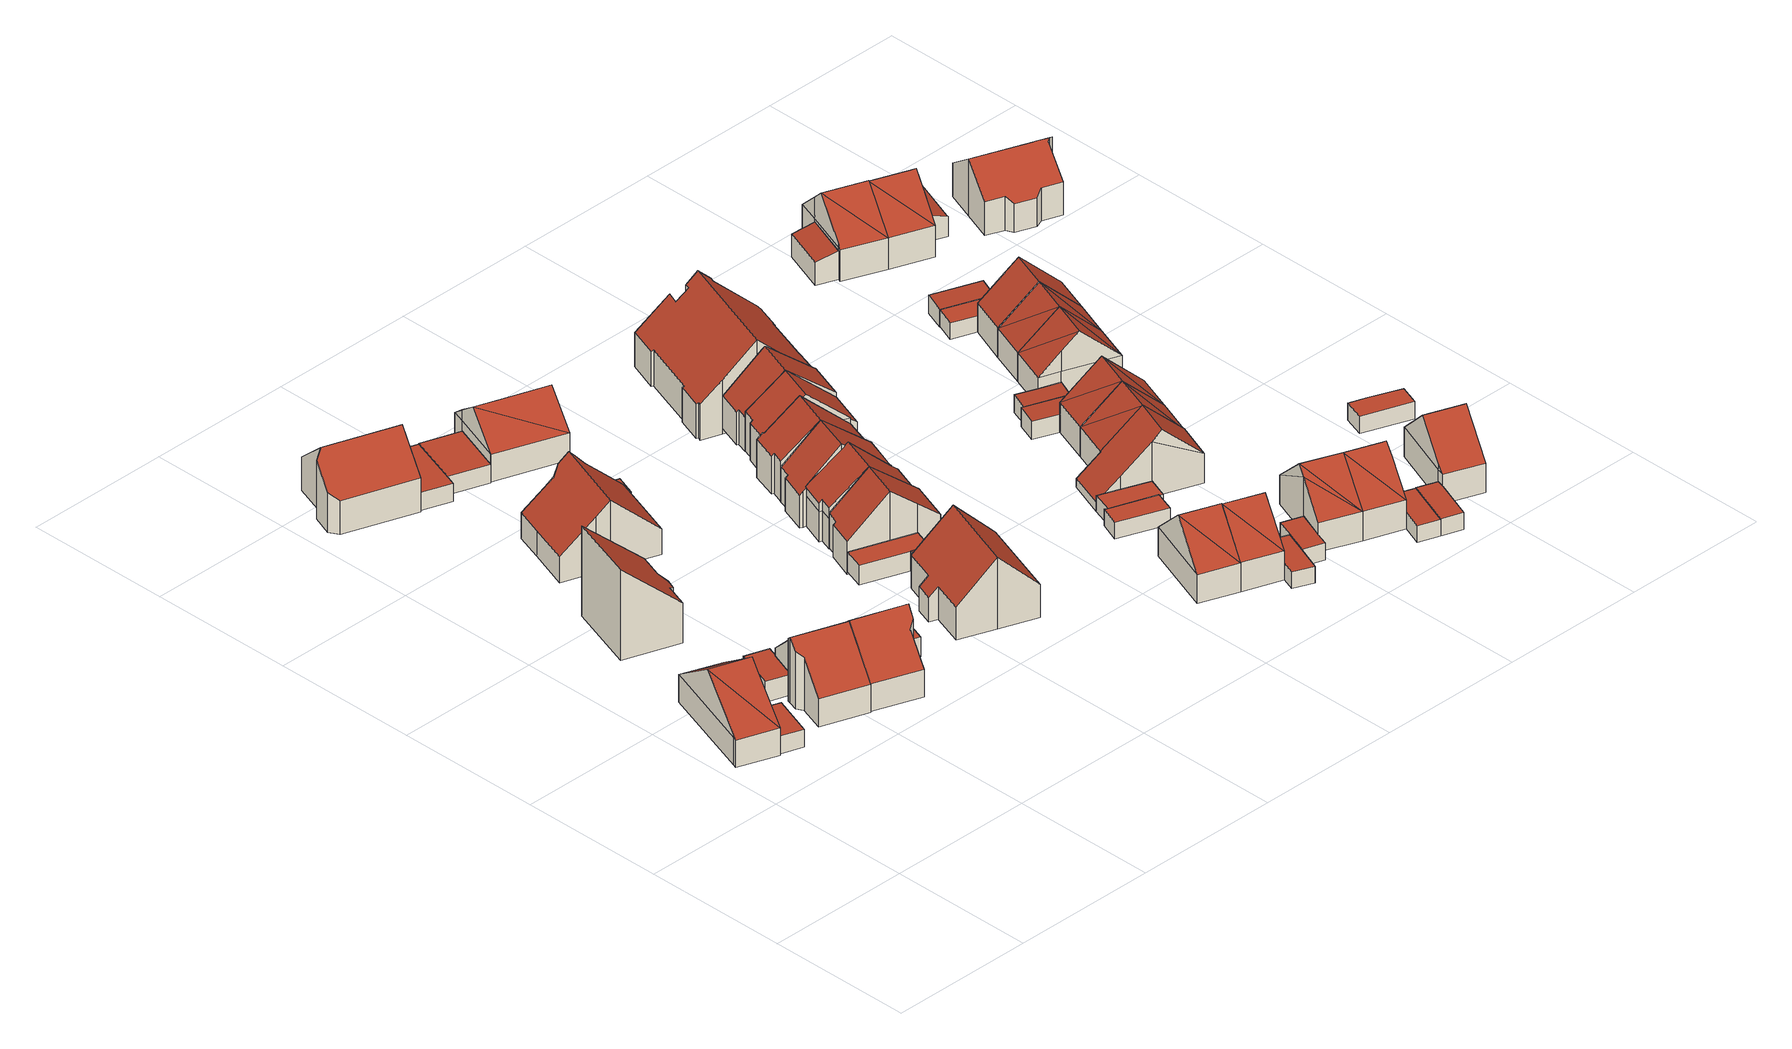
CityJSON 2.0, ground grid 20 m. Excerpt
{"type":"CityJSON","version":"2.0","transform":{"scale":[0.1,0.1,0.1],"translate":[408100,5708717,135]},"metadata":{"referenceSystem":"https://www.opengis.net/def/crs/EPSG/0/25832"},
"CityObjects":{
"building1":{"type":"Building","attributes":{"Gemeindeschluessel":"05978036","Geometrietyp2DReferenz":"3000","function":"31001_1000","roofType":"3100","measuredHeight":9.02},"geometry":[{"type":"MultiSurface","lod":"2","boundaries":[[[0,1,2,3]],[[1,4,5,2]],[[4,6,7,5]],[[6,8,9,7]],[[8,10,11,9]],[[10,0,3,11]],[[12,0,10]],[[10,13,12]],[[4,14,12,13]],[[13,15,6,4]],[[6,15,8]],[[8,15,13,10]],[[1,14,4]],[[0,12,14,1]],[[3,2,5,7,9,11]]],"semantics":{"surfaces":[{"type":"WallSurface"},{"type":"RoofSurface"},{"type":"GroundSurface"}],"values":[0,0,0,0,0,0,1,1,1,1,0,0,0,0,2]}}]},
"building2":{"type":"Building","attributes":{"Gemeindeschluessel":"05978036","Geometrietyp2DReferenz":"3000","function":"31001_2460","roofType":"1000","measuredHeight":2.4},"geometry":[{"type":"MultiSurface","lod":"2","boundaries":[[[16,17,18,19]],[[17,20,21,18]],[[20,22,23,21]],[[22,16,19,23]],[[22,20,17,16]],[[19,18,21,23]]],"semantics":{"surfaces":[{"type":"WallSurface"},{"type":"RoofSurface"},{"type":"GroundSurface"}],"values":[0,0,0,0,1,2]}}]},
"building3":{"type":"Building","attributes":{"Gemeindeschluessel":"05978036","Geometrietyp2DReferenz":"3000","function":"31001_2460","roofType":"1000","measuredHeight":2.87},"geometry":[{"type":"MultiSurface","lod":"2","boundaries":[[[24,25,26,27]],[[25,28,29,26]],[[28,30,31,29]],[[30,32,33,31]],[[32,34,35,33]],[[34,24,27,35]],[[34,32,30,28,25,24]],[[27,26,29,31,33,35]]],"semantics":{"surfaces":[{"type":"WallSurface"},{"type":"RoofSurface"},{"type":"GroundSurface"}],"values":[0,0,0,0,0,0,1,2]}}]},
"building4":{"type":"Building","attributes":{"Gemeindeschluessel":"05978036","Geometrietyp2DReferenz":"3000","function":"31001_1000","roofType":"3100","measuredHeight":9.23},"geometry":[{"type":"MultiSurface","lod":"2","boundaries":[[[36,37,38,39]],[[37,40,41,38]],[[40,42,43,41]],[[42,44,45,43]],[[44,46,47,45]],[[46,48,49,47]],[[48,50,51,49]],[[50,52,53,51]],[[52,54,55,53]],[[54,56,57,55]],[[56,58,59,57]],[[58,36,39,59]],[[54,52,50,48,46,44,42,40]],[[40,37,36,58,56,54]],[[39,38,41,43,45,47,49,51,53,55,57,59]]],"semantics":{"surfaces":[{"type":"WallSurface"},{"type":"RoofSurface"},{"type":"GroundSurface"}],"values":[0,0,0,0,0,0,0,0,0,0,0,0,1,1,2]}}]},
"building5":{"type":"Building","attributes":{"Gemeindeschluessel":"05978036","Geometrietyp2DReferenz":"3000","function":"31001_1000","roofType":"2100","measuredHeight":12.59},"geometry":[{"type":"MultiSurface","lod":"2","boundaries":[[[60,61,62,63]],[[61,64,65,62]],[[64,66,67,65]],[[66,68,69,67]],[[68,70,71,69]],[[70,72,73,71]],[[72,74,75,73]],[[74,60,63,75]],[[74,72,70,68,66,64,61,60]],[[63,62,65,67,69,71,73,75]]],"semantics":{"surfaces":[{"type":"WallSurface"},{"type":"RoofSurface"},{"type":"GroundSurface"}],"values":[0,0,0,0,0,0,0,0,1,2]}}]},
"building6":{"type":"Building","attributes":{"Gemeindeschluessel":"05978036","Geometrietyp2DReferenz":"3000","function":"31001_1000","roofType":"3100","measuredHeight":9.19},"geometry":[{"type":"MultiSurface","lod":"2","boundaries":[[[76,77,78,79]],[[77,80,81,78]],[[80,82,83,81]],[[82,84,85,83]],[[84,86,87,85]],[[86,88,89,87]],[[88,90,91,89]],[[90,92,93,91]],[[92,94,95,93]],[[94,96,97,95]],[[96,98,99,97]],[[98,76,79,99]],[[94,92,90,88,86,84,82,80]],[[80,77,76,98,96,94]],[[79,78,81,83,85,87,89,91,93,95,97,99]]],"semantics":{"surfaces":[{"type":"WallSurface"},{"type":"RoofSurface"},{"type":"GroundSurface"}],"values":[0,0,0,0,0,0,0,0,0,0,0,0,1,1,2]}}]},
"building7":{"type":"Building","attributes":{"Gemeindeschluessel":"05978036","Geometrietyp2DReferenz":"3000","function":"31001_1000","roofType":"3100","measuredHeight":9.11},"geometry":[{"type":"MultiSurface","lod":"2","boundaries":[[[100,101,102,103]],[[101,104,105,102]],[[104,106,107,105]],[[106,108,109,107]],[[108,110,111,109]],[[110,112,113,111]],[[112,114,115,113]],[[114,116,117,115]],[[116,100,103,117]],[[114,112,110,108,106,104]],[[104,101,100,116,114]],[[103,102,105,107,109,111,113,115,117]]],"semantics":{"surfaces":[{"type":"WallSurface"},{"type":"RoofSurface"},{"type":"GroundSurface"}],"values":[0,0,0,0,0,0,0,0,0,1,1,2]}}]},
"building8":{"type":"Building","attributes":{"Gemeindeschluessel":"05978036","Geometrietyp2DReferenz":"3000","function":"31001_2460","roofType":"1000","measuredHeight":2.83},"geometry":[{"type":"MultiSurface","lod":"2","boundaries":[[[118,119,87,89]],[[119,120,85,87]],[[120,121,122,85]],[[121,123,124,122]],[[123,125,126,124]],[[125,118,89,126]],[[125,123,121,120,119,118]],[[89,87,85,122,124,126]]],"semantics":{"surfaces":[{"type":"WallSurface"},{"type":"RoofSurface"},{"type":"GroundSurface"}],"values":[0,0,0,0,0,0,1,2]}}]},
"building9":{"type":"Building","attributes":{"Gemeindeschluessel":"05978036","Geometrietyp2DReferenz":"3000","function":"31001_1000","roofType":"3100","measuredHeight":9.52},"geometry":[{"type":"MultiSurface","lod":"2","boundaries":[[[127,128,129,130]],[[128,131,132,129]],[[131,133,134,132]],[[133,135,136,134]],[[135,137,138,136]],[[137,139,140,138]],[[139,141,142,140]],[[141,143,144,142]],[[143,145,146,144]],[[145,147,148,146]],[[147,149,150,148]],[[149,151,152,150]],[[151,127,130,152]],[[147,145,143,141,139,137]],[[137,135,133,131,128,127,151,149,147]],[[130,129,132,134,136,138,140,142,144,146,148,150,152]]],"semantics":{"surfaces":[{"type":"WallSurface"},{"type":"RoofSurface"},{"type":"GroundSurface"}],"values":[0,0,0,0,0,0,0,0,0,0,0,0,0,1,1,2]}}]},
"building10":{"type":"Building","attributes":{"Gemeindeschluessel":"05978036","Geometrietyp2DReferenz":"3000","function":"31001_2460","roofType":"1000","measuredHeight":2.59},"geometry":[{"type":"MultiSurface","lod":"2","boundaries":[[[153,154,155,156]],[[154,157,158,155]],[[157,159,160,158]],[[159,161,162,160]],[[161,153,156,162]],[[161,159,157,154,153]],[[156,155,158,160,162]]],"semantics":{"surfaces":[{"type":"WallSurface"},{"type":"RoofSurface"},{"type":"GroundSurface"}],"values":[0,0,0,0,0,1,2]}}]},
"building11":{"type":"Building","attributes":{"Gemeindeschluessel":"05978036","Geometrietyp2DReferenz":"3000","function":"31001_2460","roofType":"1000","measuredHeight":2.66},"geometry":[{"type":"MultiSurface","lod":"2","boundaries":[[[163,164,160,162]],[[164,165,166,160]],[[165,167,168,166]],[[167,163,162,168]],[[167,165,164,163]],[[162,160,166,168]]],"semantics":{"surfaces":[{"type":"WallSurface"},{"type":"RoofSurface"},{"type":"GroundSurface"}],"values":[0,0,0,0,1,2]}}]},
"building12":{"type":"Building","attributes":{"Gemeindeschluessel":"05978036","Geometrietyp2DReferenz":"3000","function":"31001_2460","roofType":"1000","measuredHeight":2.35},"geometry":[{"type":"MultiSurface","lod":"2","boundaries":[[[169,170,171,172]],[[170,173,174,171]],[[173,175,176,174]],[[175,169,172,176]],[[175,173,170,169]],[[172,171,174,176]]],"semantics":{"surfaces":[{"type":"WallSurface"},{"type":"RoofSurface"},{"type":"GroundSurface"}],"values":[0,0,0,0,1,2]}}]},
"building13":{"type":"Building","attributes":{"Gemeindeschluessel":"05978036","Geometrietyp2DReferenz":"3000","function":"31001_1000","roofType":"3100","measuredHeight":10.04},"geometry":[{"type":"MultiSurface","lod":"2","boundaries":[[[177,178,179,180]],[[178,181,182,179]],[[181,183,184,182]],[[183,185,186,184]],[[185,187,188,186]],[[187,189,190,188]],[[189,191,192,190]],[[191,193,194,192]],[[193,195,196,194]],[[195,197,198,196]],[[197,199,200,198]],[[199,177,180,200]],[[195,193,191,189,187]],[[187,185,183,181,178,177,199,197,195]],[[180,179,182,184,186,188,190,192,194,196,198,200]]],"semantics":{"surfaces":[{"type":"WallSurface"},{"type":"RoofSurface"},{"type":"GroundSurface"}],"values":[0,0,0,0,0,0,0,0,0,0,0,0,1,1,2]}}]},
"building14":{"type":"Building","attributes":{"Gemeindeschluessel":"05978036","Geometrietyp2DReferenz":"3000","function":"31001_2460","roofType":"1000","measuredHeight":2.72},"geometry":[{"type":"MultiSurface","lod":"2","boundaries":[[[201,202,203,204]],[[202,205,206,203]],[[205,207,208,206]],[[207,209,210,208]],[[209,201,204,210]],[[209,207,205,202,201]],[[204,203,206,208,210]]],"semantics":{"surfaces":[{"type":"WallSurface"},{"type":"RoofSurface"},{"type":"GroundSurface"}],"values":[0,0,0,0,0,1,2]}}]},
"building15":{"type":"Building","attributes":{"Gemeindeschluessel":"05978036","Geometrietyp2DReferenz":"3000","function":"31001_1000","roofType":"3100","measuredHeight":7.5},"geometry":[{"type":"MultiSurface","lod":"2","boundaries":[[[211,212,213,214]],[[212,215,216,213]],[[215,217,218,216]],[[217,219,220,218]],[[219,221,222,220]],[[221,211,214,222]],[[221,223,211]],[[221,224,225,223]],[[212,223,225]],[[225,226,215,212]],[[215,226,217]],[[217,226,225,224,219]],[[219,224,221]],[[211,223,212]],[[214,213,216,218,220,222]]],"semantics":{"surfaces":[{"type":"WallSurface"},{"type":"RoofSurface"},{"type":"GroundSurface"}],"values":[0,0,0,0,0,0,1,1,1,1,0,0,0,0,2]}}]},
"building16":{"type":"Building","attributes":{"Gemeindeschluessel":"05978036","Geometrietyp2DReferenz":"3000","function":"31001_2460","roofType":"2100","measuredHeight":3.39},"geometry":[{"type":"MultiSurface","lod":"2","boundaries":[[[227,228,229,186]],[[228,230,231,229]],[[230,232,233,231]],[[232,234,190,233]],[[234,227,186,190]],[[234,232,230,228,227]],[[186,229,231,233,190]]],"semantics":{"surfaces":[{"type":"WallSurface"},{"type":"RoofSurface"},{"type":"GroundSurface"}],"values":[0,0,0,0,0,1,2]}}]},
"building17":{"type":"Building","attributes":{"Gemeindeschluessel":"05978036","Geometrietyp2DReferenz":"3000","function":"31001_1000","roofType":"3100","measuredHeight":9.91},"geometry":[{"type":"MultiSurface","lod":"2","boundaries":[[[235,236,237,238]],[[236,239,240,237]],[[239,241,242,240]],[[241,243,244,242]],[[243,245,246,244]],[[245,247,248,246]],[[247,249,250,248]],[[249,251,252,250]],[[251,235,238,252]],[[247,245,243,241,239]],[[239,236,235,251,249,247]],[[238,237,240,242,244,246,248,250,252]]],"semantics":{"surfaces":[{"type":"WallSurface"},{"type":"RoofSurface"},{"type":"GroundSurface"}],"values":[0,0,0,0,0,0,0,0,0,1,1,2]}}]},
"building18":{"type":"Building","attributes":{"Gemeindeschluessel":"05978036","Geometrietyp2DReferenz":"3000","function":"31001_1000","roofType":"5000","measuredHeight":9.94},"geometry":[{"type":"MultiSurface","lod":"2","boundaries":[[[253,254,255,256]],[[254,257,258,255]],[[257,259,260,258]],[[259,261,262,260]],[[261,263,264,262]],[[263,265,266,264]],[[265,267,268,266]],[[267,269,270,268]],[[269,253,256,270]],[[239,271,272,273,274,275,276]],[[277,278,271,239,267,265,279]],[[277,279,263]],[[263,279,265]],[[261,278,277,263]],[[259,272,271,278,261]],[[269,276,275,253]],[[267,239,276,269]],[[253,275,274,254]],[[254,274,273,257]],[[257,273,272,259]],[[256,255,258,260,262,264,266,268,270]]],"semantics":{"surfaces":[{"type":"WallSurface"},{"type":"RoofSurface"},{"type":"GroundSurface"}],"values":[0,0,0,0,0,0,0,0,0,1,1,0,0,0,0,0,0,0,0,0,2]}}]},
"building19":{"type":"Building","attributes":{"Gemeindeschluessel":"05978036","Geometrietyp2DReferenz":"3000","function":"31001_1000","roofType":"3100","measuredHeight":9.96},"geometry":[{"type":"MultiSurface","lod":"2","boundaries":[[[280,281,282,258]],[[281,283,284,282]],[[283,285,286,284]],[[285,287,288,286]],[[287,289,290,288]],[[289,291,292,290]],[[291,293,294,292]],[[293,279,264,294]],[[279,277,264]],[[277,278,262,264]],[[278,295,296,262]],[[295,272,260,296]],[[272,273,258,260]],[[273,280,258]],[[295,278,277,279,293,291]],[[291,289,287,285,283,281,280,273,272,295]],[[282,284,286,288,290,292,294,264,262,296,260,258]]],"semantics":{"surfaces":[{"type":"WallSurface"},{"type":"RoofSurface"},{"type":"GroundSurface"}],"values":[0,0,0,0,0,0,0,0,0,0,0,0,0,0,1,1,2]}}]},
"building20":{"type":"Building","attributes":{"Gemeindeschluessel":"05978036","Geometrietyp2DReferenz":"3000","function":"31001_1000","roofType":"3100","measuredHeight":9.87},"geometry":[{"type":"MultiSurface","lod":"2","boundaries":[[[297,298,299,300]],[[298,291,301,299]],[[291,302,303,301]],[[302,304,305,303]],[[304,306,307,305]],[[306,308,309,307]],[[308,310,311,309]],[[310,312,313,311]],[[312,314,315,313]],[[314,316,317,315]],[[316,318,319,317]],[[318,320,300,319]],[[320,297,300]],[[316,314,312,310,308,306,304,302,291]],[[291,298,297,320,318,316]],[[299,301,303,305,307,309,311,313,315,317,319,300]]],"semantics":{"surfaces":[{"type":"WallSurface"},{"type":"RoofSurface"},{"type":"GroundSurface"}],"values":[0,0,0,0,0,0,0,0,0,0,0,0,0,1,1,2]}}]},
"building21":{"type":"Building","attributes":{"Gemeindeschluessel":"05978036","Geometrietyp2DReferenz":"3000","function":"31001_1000","roofType":"3100","measuredHeight":9},"geometry":[{"type":"MultiSurface","lod":"2","boundaries":[[[321,322,323,324]],[[322,325,326,323]],[[325,327,328,326]],[[327,321,324,328]],[[325,322,329]],[[321,327,330]],[[329,321,330]],[[321,329,322]],[[325,330,327]],[[330,325,329]],[[324,323,326,328]]],"semantics":{"surfaces":[{"type":"WallSurface"},{"type":"RoofSurface"},{"type":"GroundSurface"}],"values":[0,0,0,0,0,0,1,1,1,1,2]}}]},
"building22":{"type":"Building","attributes":{"Gemeindeschluessel":"05978036","Geometrietyp2DReferenz":"3000","function":"31001_1000","roofType":"5000","measuredHeight":9.87},"geometry":[{"type":"MultiSurface","lod":"2","boundaries":[[[331,332,333,311]],[[332,334,335,333]],[[334,336,337,335]],[[336,338,339,337]],[[338,340,341,339]],[[340,342,300,341]],[[342,343,319,300]],[[343,344,315,319]],[[344,345,313,315]],[[345,331,311,313]],[[340,338,346,347,343,342]],[[347,346,336,334,332,331,345,344]],[[344,343,347]],[[338,336,346]],[[311,333,335,337,339,341,300,319,315,313]]],"semantics":{"surfaces":[{"type":"WallSurface"},{"type":"RoofSurface"},{"type":"GroundSurface"}],"values":[0,0,0,0,0,0,0,0,0,0,1,1,0,0,2]}}]},
"building23":{"type":"Building","attributes":{"Gemeindeschluessel":"05978036","Geometrietyp2DReferenz":"3000","function":"31001_1000","roofType":"5000","measuredHeight":9.06},"geometry":[{"type":"MultiSurface","lod":"2","boundaries":[[[348,349,328,324]],[[349,350,351,328]],[[350,352,353,351]],[[352,348,324,353]],[[354,350,349,355]],[[355,352,354]],[[352,355,348]],[[352,350,354]],[[349,348,355]],[[324,328,351,353]]],"semantics":{"surfaces":[{"type":"WallSurface"},{"type":"RoofSurface"},{"type":"GroundSurface"}],"values":[0,0,0,0,1,1,1,0,0,2]}}]},
"building24":{"type":"Building","attributes":{"Gemeindeschluessel":"05978036","Geometrietyp2DReferenz":"3000","function":"31001_1000","roofType":"3100","measuredHeight":9.9},"geometry":[{"type":"MultiSurface","lod":"2","boundaries":[[[356,357,358,359]],[[357,360,361,358]],[[360,362,363,361]],[[362,364,365,363]],[[364,366,367,365]],[[366,368,369,367]],[[368,370,371,369]],[[370,356,359,371]],[[366,364,362,360,357,356]],[[356,370,368,366]],[[359,358,361,363,365,367,369,371]]],"semantics":{"surfaces":[{"type":"WallSurface"},{"type":"RoofSurface"},{"type":"GroundSurface"}],"values":[0,0,0,0,0,0,0,0,1,1,2]}}]},
"building25":{"type":"Building","attributes":{"Gemeindeschluessel":"05978036","Geometrietyp2DReferenz":"3000","function":"31001_2460","roofType":"1000","measuredHeight":2.3},"geometry":[{"type":"MultiSurface","lod":"2","boundaries":[[[372,373,374,375]],[[373,376,377,374]],[[376,378,379,377]],[[378,380,381,379]],[[380,382,383,381]],[[382,372,375,383]],[[382,380,378,376,373,372]],[[375,374,377,379,381,383]]],"semantics":{"surfaces":[{"type":"WallSurface"},{"type":"RoofSurface"},{"type":"GroundSurface"}],"values":[0,0,0,0,0,0,1,2]}}]},
"building26":{"type":"Building","attributes":{"Gemeindeschluessel":"05978036","Geometrietyp2DReferenz":"3000","function":"31001_2460","roofType":"1000","measuredHeight":2.29},"geometry":[{"type":"MultiSurface","lod":"2","boundaries":[[[384,385,386,387]],[[385,388,389,386]],[[388,390,391,389]],[[390,392,393,391]],[[392,384,387,393]],[[392,390,388,385,384]],[[387,386,389,391,393]]],"semantics":{"surfaces":[{"type":"WallSurface"},{"type":"RoofSurface"},{"type":"GroundSurface"}],"values":[0,0,0,0,0,1,2]}}]},
"building27":{"type":"Building","attributes":{"Gemeindeschluessel":"05978036","Geometrietyp2DReferenz":"3000","function":"31001_2460","roofType":"1000","measuredHeight":2.25},"geometry":[{"type":"MultiSurface","lod":"2","boundaries":[[[394,395,396,389]],[[395,397,398,396]],[[397,399,400,398]],[[399,401,402,400]],[[401,403,391,402]],[[403,394,389,391]],[[403,401,399,397,395,394]],[[389,396,398,400,402,391]]],"semantics":{"surfaces":[{"type":"WallSurface"},{"type":"RoofSurface"},{"type":"GroundSurface"}],"values":[0,0,0,0,0,0,1,2]}}]},
"building28":{"type":"Building","attributes":{"Gemeindeschluessel":"05978036","Geometrietyp2DReferenz":"3000","function":"31001_1000","roofType":"3100","measuredHeight":11.74},"geometry":[{"type":"MultiSurface","lod":"2","boundaries":[[[404,405,406,407]],[[405,408,409,406]],[[408,410,411,409]],[[410,412,413,411]],[[412,414,415,413]],[[414,416,417,415]],[[416,418,419,417]],[[418,420,421,419]],[[420,422,423,421]],[[422,424,425,423]],[[424,426,427,425]],[[426,428,429,427]],[[428,430,431,429]],[[430,432,433,431]],[[432,434,435,433]],[[434,436,437,435]],[[436,438,439,437]],[[438,440,441,439]],[[440,442,443,441]],[[442,444,445,443]],[[444,446,447,445]],[[446,448,449,447]],[[448,450,451,449]],[[450,452,453,451]],[[452,454,455,453]],[[454,456,457,455]],[[456,404,407,457]],[[452,450,448,446,444,442,440,438,436,434,432,430,428,426,424]],[[424,422,420,418,416,414,412,410,408,405,404,456,454,452]],[[407,406,409,411,413,415,417,419,421,423,425,427,429,431,433,435,437,439,441,443,445,447,449,451,453,455,457]]],"semantics":{"surfaces":[{"type":"WallSurface"},{"type":"RoofSurface"},{"type":"GroundSurface"}],"values":[0,0,0,0,0,0,0,0,0,0,0,0,0,0,0,0,0,0,0,0,0,0,0,0,0,0,0,1,1,2]}}]},
"building29":{"type":"Building","attributes":{"Gemeindeschluessel":"05978036","Geometrietyp2DReferenz":"3000","function":"31001_2460","roofType":"1000","measuredHeight":2.42},"geometry":[{"type":"MultiSurface","lod":"2","boundaries":[[[458,459,381,460]],[[459,461,379,381]],[[461,462,463,379]],[[462,464,465,463]],[[464,466,467,465]],[[466,458,460,467]],[[466,464,462,461,459,458]],[[460,381,379,463,465,467]]],"semantics":{"surfaces":[{"type":"WallSurface"},{"type":"RoofSurface"},{"type":"GroundSurface"}],"values":[0,0,0,0,0,0,1,2]}}]},
"building30":{"type":"Building","attributes":{"Gemeindeschluessel":"05978036","Geometrietyp2DReferenz":"3000","function":"31001_1000","roofType":"5000","measuredHeight":9.04},"geometry":[{"type":"MultiSurface","lod":"2","boundaries":[[[468,469,470,396]],[[469,471,472,470]],[[471,473,474,472]],[[473,475,476,474]],[[475,477,478,476]],[[477,479,400,478]],[[479,480,398,400]],[[480,468,396,398]],[[477,475,481,482]],[[479,482,481,473,471,469,468,480]],[[475,473,481]],[[479,477,482]],[[396,470,472,474,476,478,400,398]]],"semantics":{"surfaces":[{"type":"WallSurface"},{"type":"RoofSurface"},{"type":"GroundSurface"}],"values":[0,0,0,0,0,0,0,0,1,1,0,0,2]}}]},
"building31":{"type":"Building","attributes":{"Gemeindeschluessel":"05978036","Geometrietyp2DReferenz":"3000","function":"31001_1000","roofType":"5000","measuredHeight":9.08},"geometry":[{"type":"MultiSurface","lod":"2","boundaries":[[[483,484,465,467]],[[484,485,486,465]],[[485,487,488,486]],[[487,489,490,488]],[[489,483,467,490]],[[491,489,492]],[[484,489,491]],[[489,484,483]],[[492,487,485,491]],[[485,484,491]],[[489,487,492]],[[467,465,486,488,490]]],"semantics":{"surfaces":[{"type":"WallSurface"},{"type":"RoofSurface"},{"type":"GroundSurface"}],"values":[0,0,0,0,0,1,1,1,1,0,0,2]}}]},
"building32":{"type":"Building","attributes":{"Gemeindeschluessel":"05978036","Geometrietyp2DReferenz":"3000","function":"31001_1000","roofType":"3100","measuredHeight":9.05},"geometry":[{"type":"MultiSurface","lod":"2","boundaries":[[[473,493,494,495]],[[493,496,497,494]],[[496,498,499,497]],[[498,473,495,499]],[[496,493,500]],[[473,498,501]],[[493,501,500]],[[501,493,473]],[[500,498,496]],[[498,500,501]],[[495,494,497,499]]],"semantics":{"surfaces":[{"type":"WallSurface"},{"type":"RoofSurface"},{"type":"GroundSurface"}],"values":[0,0,0,0,0,0,1,1,1,1,2]}}]},
"building33":{"type":"Building","attributes":{"Gemeindeschluessel":"05978036","Geometrietyp2DReferenz":"3000","function":"31001_2460","roofType":"2100","measuredHeight":2.65},"geometry":[{"type":"MultiSurface","lod":"2","boundaries":[[[502,503,504,505]],[[503,506,507,504]],[[506,508,509,507]],[[508,510,511,509]],[[510,502,505,511]],[[510,508,506,503,502]],[[505,504,507,509,511]]],"semantics":{"surfaces":[{"type":"WallSurface"},{"type":"RoofSurface"},{"type":"GroundSurface"}],"values":[0,0,0,0,0,1,2]}}]},
"building34":{"type":"Building","attributes":{"Gemeindeschluessel":"05978036","Geometrietyp2DReferenz":"3000","function":"31001_1000","roofType":"3100","measuredHeight":8.99},"geometry":[{"type":"MultiSurface","lod":"2","boundaries":[[[512,513,514,515]],[[513,516,517,514]],[[516,489,490,517]],[[489,487,488,490]],[[487,512,515,488]],[[487,518,512]],[[518,487,492]],[[492,516,519,518]],[[516,492,489]],[[513,519,516]],[[512,518,519,513]],[[492,487,489]],[[515,514,517,490,488]]],"semantics":{"surfaces":[{"type":"WallSurface"},{"type":"RoofSurface"},{"type":"GroundSurface"}],"values":[0,0,0,0,0,1,1,1,1,0,0,0,2]}}]},
"building35":{"type":"Building","attributes":{"Gemeindeschluessel":"05978036","Geometrietyp2DReferenz":"3000","function":"31001_2460","roofType":"1000","measuredHeight":2.35},"geometry":[{"type":"MultiSurface","lod":"2","boundaries":[[[520,521,522,523]],[[521,524,525,522]],[[524,526,527,525]],[[526,528,529,527]],[[528,520,523,529]],[[528,526,524,521,520]],[[523,522,525,527,529]]],"semantics":{"surfaces":[{"type":"WallSurface"},{"type":"RoofSurface"},{"type":"GroundSurface"}],"values":[0,0,0,0,0,1,2]}}]},
"building36":{"type":"Building","attributes":{"Gemeindeschluessel":"05978036","Geometrietyp2DReferenz":"3000","function":"31001_1000","roofType":"3100","measuredHeight":9.04},"geometry":[{"type":"MultiSurface","lod":"2","boundaries":[[[530,531,532,533]],[[531,534,535,532]],[[534,496,497,535]],[[496,493,494,497]],[[493,530,533,494]],[[530,500,536,537]],[[500,530,493]],[[536,496,534]],[[496,536,500]],[[531,537,536,534]],[[530,537,531]],[[496,500,493]],[[533,532,535,497,494]]],"semantics":{"surfaces":[{"type":"WallSurface"},{"type":"RoofSurface"},{"type":"GroundSurface"}],"values":[0,0,0,0,0,1,1,1,1,0,0,0,2]}}]},
"building37":{"type":"Building","attributes":{"Gemeindeschluessel":"05978036","Geometrietyp2DReferenz":"3000","function":"31001_2460","roofType":"2100","measuredHeight":2.5},"geometry":[{"type":"MultiSurface","lod":"2","boundaries":[[[538,539,540,541]],[[539,542,543,540]],[[542,544,545,543]],[[544,546,547,545]],[[546,538,541,547]],[[546,544,542,539,538]],[[541,540,543,545,547]]],"semantics":{"surfaces":[{"type":"WallSurface"},{"type":"RoofSurface"},{"type":"GroundSurface"}],"values":[0,0,0,0,0,1,2]}}]},
"building38":{"type":"Building","attributes":{"Gemeindeschluessel":"05978036","Geometrietyp2DReferenz":"3000","function":"31001_2460","roofType":"1000","measuredHeight":2.43},"geometry":[{"type":"MultiSurface","lod":"2","boundaries":[[[548,549,529,550]],[[549,551,527,529]],[[551,552,553,527]],[[552,554,555,553]],[[554,548,550,555]],[[554,552,551,549,548]],[[550,529,527,553,555]]],"semantics":{"surfaces":[{"type":"WallSurface"},{"type":"RoofSurface"},{"type":"GroundSurface"}],"values":[0,0,0,0,0,1,2]}}]},
"building39":{"type":"Building","attributes":{"Gemeindeschluessel":"05978036","Geometrietyp2DReferenz":"3000","function":"31001_1000","roofType":"3100","measuredHeight":8.99},"geometry":[{"type":"MultiSurface","lod":"2","boundaries":[[[556,557,558,559]],[[557,560,561,558]],[[560,562,545,561]],[[562,563,543,545]],[[563,556,559,543]],[[564,556,565]],[[565,556,563,566]],[[560,557,564]],[[564,565,560]],[[562,566,563]],[[560,565,566,562]],[[556,564,557]],[[559,558,561,545,543]]],"semantics":{"surfaces":[{"type":"WallSurface"},{"type":"RoofSurface"},{"type":"GroundSurface"}],"values":[0,0,0,0,0,1,1,1,1,0,0,0,2]}}]},
"building40":{"type":"Building","attributes":{"Gemeindeschluessel":"05978036","Geometrietyp2DReferenz":"3000","function":"31001_1000","roofType":"3100","measuredHeight":9.02},"geometry":[{"type":"MultiSurface","lod":"2","boundaries":[[[567,568,569,570]],[[568,571,572,569]],[[571,573,574,572]],[[573,575,576,574]],[[575,567,570,576]],[[575,577,578,567]],[[568,578,577,579,571]],[[573,579,577,575]],[[571,579,573]],[[567,578,568]],[[570,569,572,574,576]]],"semantics":{"surfaces":[{"type":"WallSurface"},{"type":"RoofSurface"},{"type":"GroundSurface"}],"values":[0,0,0,0,0,1,1,0,0,0,2]}}]},
"building41":{"type":"Building","attributes":{"Gemeindeschluessel":"05978036","Geometrietyp2DReferenz":"3000","function":"31001_1000","roofType":"3100","measuredHeight":8.96},"geometry":[{"type":"MultiSurface","lod":"2","boundaries":[[[556,580,581,559]],[[580,582,583,581]],[[582,557,558,583]],[[557,556,559,558]],[[582,580,584]],[[556,557,564]],[[580,564,584]],[[564,580,556]],[[584,557,582]],[[557,584,564]],[[559,581,583,558]]],"semantics":{"surfaces":[{"type":"WallSurface"},{"type":"RoofSurface"},{"type":"GroundSurface"}],"values":[0,0,0,0,0,0,1,1,1,1,2]}}]},
"building42":{"type":"Building","attributes":{"Gemeindeschluessel":"05978036","Geometrietyp2DReferenz":"3000","function":"31001_2460","roofType":"1000","measuredHeight":2.32},"geometry":[{"type":"MultiSurface","lod":"2","boundaries":[[[585,586,587,588]],[[586,589,590,587]],[[589,591,592,590]],[[591,593,594,592]],[[593,585,588,594]],[[593,591,589,586,585]],[[588,587,590,592,594]]],"semantics":{"surfaces":[{"type":"WallSurface"},{"type":"RoofSurface"},{"type":"GroundSurface"}],"values":[0,0,0,0,0,1,2]}}]},
"building43":{"type":"Building","attributes":{"Gemeindeschluessel":"05978036","Geometrietyp2DReferenz":"3000","function":"31001_1000","roofType":"5000","measuredHeight":9},"geometry":[{"type":"MultiSurface","lod":"2","boundaries":[[[595,596,594,581]],[[596,597,592,594]],[[597,598,599,592]],[[598,582,583,599]],[[582,595,581,583]],[[582,598,600,584]],[[584,600,597,596,595]],[[598,597,600]],[[595,582,584]],[[581,594,592,599,583]]],"semantics":{"surfaces":[{"type":"WallSurface"},{"type":"RoofSurface"},{"type":"GroundSurface"}],"values":[0,0,0,0,0,1,1,0,0,2]}}]},
"building44":{"type":"Building","attributes":{"Gemeindeschluessel":"05978036","Geometrietyp2DReferenz":"3000","function":"31001_2460","roofType":"2100","measuredHeight":2.6},"geometry":[{"type":"MultiSurface","lod":"2","boundaries":[[[586,601,602,603]],[[601,604,605,602]],[[604,589,606,605]],[[589,586,603,606]],[[589,604,601,586]],[[603,602,605,606]]],"semantics":{"surfaces":[{"type":"WallSurface"},{"type":"RoofSurface"},{"type":"GroundSurface"}],"values":[0,0,0,0,1,2]}}]},
"building45":{"type":"Building","attributes":{"Gemeindeschluessel":"05978036","Geometrietyp2DReferenz":"3000","function":"31001_2460","roofType":"2100","measuredHeight":3.99},"geometry":[{"type":"MultiSurface","lod":"2","boundaries":[[[607,608,609,610]],[[608,611,612,609]],[[611,613,614,612]],[[613,607,610,614]],[[613,611,608,607]],[[610,609,612,614]]],"semantics":{"surfaces":[{"type":"WallSurface"},{"type":"RoofSurface"},{"type":"GroundSurface"}],"values":[0,0,0,0,1,2]}}]},
"building46":{"type":"Building","attributes":{"Gemeindeschluessel":"05978036","Geometrietyp2DReferenz":"3000","function":"31001_2460","roofType":"1000","measuredHeight":2.42},"geometry":[{"type":"MultiSurface","lod":"2","boundaries":[[[615,616,617,618]],[[616,619,620,617]],[[619,621,622,620]],[[621,623,624,622]],[[623,615,618,624]],[[623,621,619,616,615]],[[618,617,620,622,624]]],"semantics":{"surfaces":[{"type":"WallSurface"},{"type":"RoofSurface"},{"type":"GroundSurface"}],"values":[0,0,0,0,0,1,2]}}]},
"building47":{"type":"Building","attributes":{"Gemeindeschluessel":"05978036","Geometrietyp2DReferenz":"3000","function":"31001_1000","roofType":"3100","measuredHeight":9.22},"geometry":[{"type":"MultiSurface","lod":"2","boundaries":[[[625,626,627,628]],[[626,629,630,627]],[[629,631,610,630]],[[631,632,614,610]],[[632,633,634,614]],[[633,625,628,634]],[[635,625,633]],[[633,636,637,635]],[[626,635,637]],[[637,638,629,626]],[[629,638,631]],[[631,638,637,636,632]],[[632,636,633]],[[625,635,626]],[[628,627,630,610,614,634]]],"semantics":{"surfaces":[{"type":"WallSurface"},{"type":"RoofSurface"},{"type":"GroundSurface"}],"values":[0,0,0,0,0,0,1,1,1,1,0,0,0,0,2]}}]},
"building48":{"type":"Building","attributes":{"Gemeindeschluessel":"05978036","Geometrietyp2DReferenz":"3000","function":"31001_1000","roofType":"3100","measuredHeight":9.04},"geometry":[{"type":"MultiSurface","lod":"2","boundaries":[[[639,640,641,642]],[[640,643,644,641]],[[643,645,646,644]],[[645,626,627,646]],[[626,625,628,627]],[[625,639,642,628]],[[647,648,639,625]],[[625,649,647]],[[645,650,647,649]],[[649,626,645]],[[643,650,645]],[[640,648,647,650,643]],[[639,648,640]],[[649,625,626]],[[642,641,644,646,627,628]]],"semantics":{"surfaces":[{"type":"WallSurface"},{"type":"RoofSurface"},{"type":"GroundSurface"}],"values":[0,0,0,0,0,0,1,1,1,1,0,0,0,0,2]}}]},
"building49":{"type":"Building","attributes":{"Gemeindeschluessel":"05978036","Geometrietyp2DReferenz":"3000","function":"31001_2460","roofType":"2100","measuredHeight":3.87},"geometry":[{"type":"MultiSurface","lod":"2","boundaries":[[[651,652,653,654]],[[652,655,656,653]],[[655,657,658,656]],[[657,659,660,658]],[[659,651,654,660]],[[659,657,655,652,651]],[[654,653,656,658,660]]],"semantics":{"surfaces":[{"type":"WallSurface"},{"type":"RoofSurface"},{"type":"GroundSurface"}],"values":[0,0,0,0,0,1,2]}}]},
"building50":{"type":"Building","attributes":{"Gemeindeschluessel":"05978036","Geometrietyp2DReferenz":"3000","function":"31001_1000","roofType":"3100","measuredHeight":7.99},"geometry":[{"type":"MultiSurface","lod":"2","boundaries":[[[661,662,663,664]],[[662,665,666,663]],[[665,667,668,666]],[[667,669,670,668]],[[669,671,672,670]],[[671,673,674,672]],[[673,675,676,674]],[[675,677,678,676]],[[677,679,680,678]],[[679,681,682,680]],[[681,683,684,682]],[[683,685,686,684]],[[685,687,688,686]],[[687,689,690,688]],[[689,691,692,690]],[[691,693,694,692]],[[693,661,664,694]],[[689,687,685,683,681,679,677,675,673,671]],[[671,669,667,665,662,661,693,691,689]],[[664,663,666,668,670,672,674,676,678,680,682,684,686,688,690,692,694]]],"semantics":{"surfaces":[{"type":"WallSurface"},{"type":"RoofSurface"},{"type":"GroundSurface"}],"values":[0,0,0,0,0,0,0,0,0,0,0,0,0,0,0,0,0,1,1,2]}}]}
},
"vertices":[
[110,393,55],[81,310,55],[81,310,17],[110,393,17],[61,253,55],[61,253,17],[7,272,55],[7,272,17],[9,277,55],[9,277,17],[56,412,55],[56,412,17],[86,323,108],[32,342,108],[81,310,98],[9,277,59],
[61,253,44],[81,310,44],[81,310,19],[61,253,19],[110,300,44],[110,300,19],[90,243,44],[90,243,19],
[154,328,48],[123,339,48],[123,339,19],[154,328,19],[142,393,48],[142,393,19],[174,382,48],[174,382,19],[169,367,48],[169,367,19],[168,367,48],[168,367,19],
[142,294,94],[137,303,100],[137,303,20],[142,294,20],[141,316,112],[141,316,20],[143,321,107],[143,321,20],[153,324,101],[153,324,20],[154,328,98],[154,328,20],[168,367,59],[168,367,20],[169,367,59],[169,367,20],[231,345,59],[231,345,20],[212,291,112],[212,291,20],[193,237,59],[193,237,20],[130,259,59],[130,259,20],
[183,555,54],[178,542,54],[178,542,6],[183,555,6],[166,536,62],[166,536,6],[155,504,62],[155,504,6],[80,530,132],[80,530,6],[112,625,132],[112,625,6],[188,599,62],[188,599,6],[177,567,62],[177,567,6],
[257,214,60],[193,237,60],[193,237,21],[257,214,21],[212,291,113],[212,291,21],[231,345,60],[231,345,21],[294,324,60],[294,324,21],[295,323,60],[295,323,21],[282,285,98],[282,285,21],[280,280,102],[280,280,21],[285,271,109],[285,271,21],[284,266,113],[284,266,21],[279,253,100],[279,253,21],[269,248,93],[269,248,21],
[167,1001,51],[164,991,60],[164,991,4],[167,1001,4],[151,954,95],[151,954,4],[134,907,51],[134,907,4],[36,941,51],[36,941,4],[29,954,59],[29,954,4],[39,982,86],[39,982,4],[52,988,95],[52,988,4],[68,1035,51],[68,1035,4],
[282,285,49],[295,323,49],[294,324,49],[299,337,49],[299,337,21],[330,326,49],[330,326,21],[312,274,49],[312,274,21],
[153,738,51],[166,776,51],[166,776,15],[153,738,15],[194,766,78],[194,766,15],[205,762,89],[205,762,15],[218,768,98],[218,768,15],[231,764,110],[231,764,15],[237,762,104],[237,762,15],[243,749,95],[243,749,15],[289,733,51],[289,733,15],[256,638,51],[256,638,15],[195,660,110],[195,660,15],[177,666,93],[177,666,15],[133,681,51],[133,681,15],
[173,893,31],[134,907,31],[134,907,6],[173,893,6],[164,991,31],[164,991,6],[202,978,31],[202,978,6],[178,907,31],[178,907,6],
[178,907,32],[202,978,32],[255,960,32],[255,960,6],[230,889,32],[230,889,6],
[254,777,37],[309,758,37],[309,758,13],[254,777,13],[299,730,37],[299,730,13],[243,749,37],[243,749,13],
[370,318,54],[378,342,54],[378,342,20],[370,318,20],[389,338,66],[389,338,20],[405,381,66],[405,381,20],[419,376,82],[419,376,20],[455,363,120],[455,363,20],[496,349,77],[496,349,20],[506,345,66],[506,345,20],[467,234,66],[467,234,20],[416,252,120],[416,252,20],[366,270,66],[366,270,20],[381,314,66],[381,314,20],
[368,429,46],[378,458,46],[378,458,19],[368,429,19],[463,428,46],[463,428,19],[453,399,46],[453,399,19],[430,407,46],[430,407,19],
[357,945,46],[325,855,46],[325,855,8],[357,945,8],[230,888,46],[230,888,8],[230,889,46],[230,889,8],[255,960,46],[255,960,8],[261,978,46],[261,978,8],[341,900,83],[255,960,62],[246,933,83],[230,889,47],
[419,376,54],[430,407,47],[430,407,20],[453,399,47],[453,399,20],[507,381,47],[507,381,20],[496,349,54],
[395,493,63],[401,510,64],[401,510,15],[395,493,15],[449,493,114],[449,493,15],[509,472,64],[509,472,15],[490,418,63],[490,418,15],[463,428,86],[463,428,15],[430,440,114],[430,440,15],[378,458,60],[378,458,15],[391,494,60],[391,494,15],
[407,527,56],[403,528,56],[403,528,14],[407,527,14],[415,561,56],[415,561,14],[416,563,56],[416,563,14],[519,526,56],[519,526,14],[520,528,56],[520,528,14],[528,525,56],[528,525,14],[509,472,56],[509,472,14],[401,510,56],[401,510,14],[467,545,114],[416,563,68],[415,561,68],[403,528,68],[407,527,72],[401,510,71],[520,528,64],[519,526,64],[520,528,63],
[415,561,67],[411,562,64],[411,562,14],[407,564,59],[407,564,14],[420,600,60],[420,600,14],[424,599,63],[424,599,14],[429,616,63],[429,616,14],[477,599,114],[477,599,14],[538,578,63],[538,578,14],[459,547,114],[459,547,14],
[555,628,56],[538,578,56],[538,578,15],[555,628,15],[477,599,15],[429,616,71],[429,616,15],[435,633,71],[435,633,15],[432,634,68],[432,634,15],[444,670,68],[444,670,15],[452,668,75],[452,668,15],[452,667,75],[452,667,15],[452,666,75],[452,666,15],[495,651,114],[495,651,15],[556,629,55],[556,629,15],[555,628,55],
[663,103,63],[611,122,63],[611,122,23],[663,103,23],[648,222,63],[648,222,23],[700,203,63],[700,203,23],[630,172,113],[682,153,113],
[452,668,67],[464,700,67],[464,700,15],[467,699,70],[467,699,15],[473,717,70],[473,717,15],[582,678,56],[582,678,15],[563,625,56],[563,625,15],[555,628,63],[556,629,63],[452,666,67],[452,667,67],[521,699,113],[503,648,113],
[663,103,64],[700,203,64],[752,183,64],[752,183,23],[715,84,64],[715,84,23],[733,133,113],[682,152,113],
[521,700,113],[473,717,62],[473,717,14],[521,700,14],[478,733,62],[478,733,14],[476,734,59],[476,734,14],[488,769,59],[488,769,14],[539,751,113],[539,751,14],[600,729,62],[600,729,14],[582,678,62],[582,678,14],
[708,65,47],[715,84,47],[715,84,24],[708,65,24],[732,131,47],[732,131,24],[760,120,47],[760,120,24],[748,88,47],[748,88,24],[735,54,47],[735,54,24],
[639,283,44],[650,311,44],[650,311,21],[639,283,21],[654,309,44],[654,309,21],[715,287,44],[715,287,21],[705,259,44],[705,259,21],
[654,309,43],[664,338,43],[664,338,21],[693,327,43],[693,327,21],[730,313,43],[730,313,21],[720,285,43],[720,285,21],[715,287,43],
[649,871,56],[648,868,56],[648,868,6],[649,871,6],[649,867,55],[649,867,6],[637,831,55],[637,831,6],[635,832,57],[635,832,6],[614,770,57],[614,770,6],[615,769,55],[615,769,6],[603,733,55],[603,733,6],[601,734,56],[601,734,6],[600,729,56],[600,729,6],[530,754,124],[530,754,6],[488,769,82],[488,769,6],[461,778,56],[461,778,6],[463,783,56],[463,783,6],[460,784,54],[460,784,6],[473,819,54],[473,819,6],[475,818,56],[475,818,6],[502,894,56],[502,894,6],[499,895,54],[499,895,6],[514,937,54],[514,937,6],[556,922,94],[556,922,6],[550,906,94],[550,906,6],[565,900,109],[565,900,6],[567,907,109],[567,907,6],[582,902,124],[582,902,6],[597,896,109],[597,896,6],[595,890,109],[595,890,6],
[776,78,48],[748,88,48],[776,78,24],[760,120,48],[769,144,48],[769,144,24],[797,134,48],[797,134,24],[782,95,48],[782,95,24],
[664,338,33],[683,389,33],[683,389,21],[712,378,61],[712,378,21],[712,379,61],[712,379,21],[812,342,62],[812,342,21],[792,290,62],[792,290,21],[730,313,98],[693,327,61],[762,360,111],[743,309,111],
[782,95,65],[797,134,103],[820,195,65],[820,195,24],[872,175,65],[872,175,24],[834,75,65],[834,75,24],[801,145,114],[853,125,114],
[731,430,61],[731,430,20],[712,379,20],[831,393,61],[831,393,20],[812,342,61],[812,342,20],[781,412,110],[762,360,110],
[717,495,44],[727,522,46],[727,522,19],[717,495,19],[783,501,46],[783,501,19],[773,474,44],[773,474,19],[750,482,44],[750,482,19],
[923,156,65],[900,93,65],[900,93,24],[923,156,24],[886,56,65],[886,56,24],[904,106,114],[900,93,102],
[875,27,48],[886,56,48],[886,56,25],[875,27,25],[900,93,48],[900,93,25],[928,82,48],[928,82,25],[903,17,48],[903,17,25],
[750,482,61],[773,474,61],[773,474,20],[750,482,20],[850,445,61],[850,445,20],[800,464,110],[773,474,83],
[733,521,41],[743,549,43],[743,549,18],[733,521,18],[771,538,43],[771,538,18],[799,528,43],[799,528,18],[788,500,41],[788,500,18],
[931,7,49],[903,17,49],[931,7,25],[928,82,49],[955,72,49],[955,72,25],[952,62,49],[952,62,25],
[790,590,58],[890,553,58],[890,553,18],[790,590,18],[871,501,58],[871,501,18],[799,528,58],[771,538,58],[840,571,108],[821,520,108],[799,528,86],
[1040,142,65],[1003,43,65],[1003,43,24],[1040,142,24],[952,62,65],[952,62,24],[955,72,65],[955,72,24],[989,161,65],[989,161,24],[970,112,115],[1022,93,115],[955,72,75],
[809,641,58],[809,641,18],[909,604,58],[909,604,18],[859,623,108],
[796,705,41],[807,733,41],[807,733,18],[796,705,18],[872,709,41],[872,709,18],[862,681,41],[862,681,18],[829,693,41],[829,693,18],
[809,641,59],[829,693,59],[862,681,92],[928,656,58],[928,656,18],[878,675,108],
[817,761,43],[817,761,17],[807,733,17],[882,737,43],[882,737,17],[872,709,17],
[796,886,54],[769,897,46],[769,897,14],[796,886,14],[791,957,46],[791,957,14],[819,947,54],[819,947,14],
[987,231,47],[997,260,47],[997,260,23],[987,231,23],[1021,252,47],[1021,252,23],[1063,235,47],[1063,235,23],[1053,207,47],[1053,207,23],
[887,957,58],[851,860,58],[851,860,14],[887,957,14],[795,882,58],[795,882,14],[796,886,58],[819,947,58],[830,978,58],[830,978,14],[869,909,106],[819,947,89],[812,930,106],[796,886,63],
[944,936,58],[943,933,58],[943,933,14],[944,936,14],[918,868,58],[918,868,14],[907,839,58],[907,839,14],[925,888,105],[943,933,60],[869,909,105],[918,868,86],
[946,857,43],[918,868,53],[918,868,15],[946,857,15],[943,933,53],[943,933,15],[970,923,43],[970,923,15],[946,859,43],[946,859,15],
[1084,886,58],[1103,878,58],[1103,878,12],[1084,886,12],[1098,865,70],[1098,865,12],[1104,853,76],[1104,853,12],[1098,839,88],[1098,839,12],[1091,836,92],[1091,836,12],[1087,834,89],[1087,834,12],[1085,829,85],[1085,829,12],[1073,796,58],[1073,796,12],[1047,806,58],[1047,806,12],[1035,801,52],[1035,801,12],[1008,811,52],[1008,811,12],[1004,822,59],[1004,822,12],[980,831,59],[980,831,12],[995,872,92],[995,872,12],[1010,913,59],[1010,913,12],[1053,897,58],[1053,897,12]
]}
